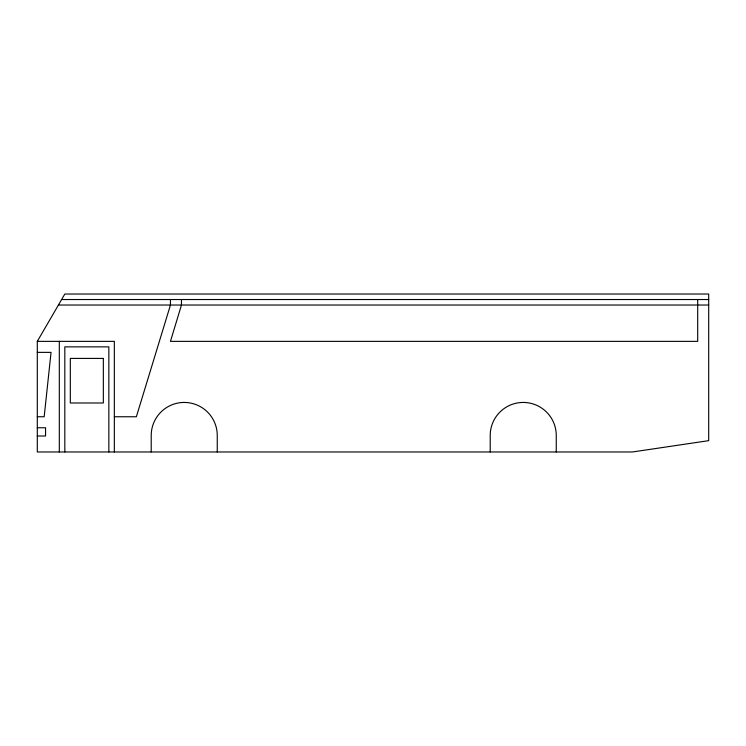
<?xml version="1.0" encoding="UTF-8"?>
<svg xmlns="http://www.w3.org/2000/svg" width="746" height="746" viewBox="0 0 746 746"><rect width="100%" height="100%" fill="white"/><g stroke="black" fill="none" stroke-linecap="round" stroke-linejoin="round"><path stroke-width="1.12" d="M37.3 341.36L64.818 294.027L708.7 294.027L708.7 440.653L632.477 451.973L37.3 451.973L37.3 341.36L114.343 341.36L114.343 451.973M61.62 299.528L708.7 299.528M58.421 305.03L708.7 305.03M37.3 352.364L51.054 352.364L44.182 416.753L37.3 416.753M114.343 416.753L136.359 416.753L170.452 305.03L170.452 299.528M37.3 427.756L45.553 427.756L45.553 436.009L37.3 436.009M697.697 299.528L697.697 341.36L170.452 341.36L181.464 305.03L181.464 299.528M556.255 451.973L556.255 435.459A33.02 33.02 0 0 0 523.235 402.439A33.02 33.02 0 0 0 490.215 435.459L490.215 451.973M217.254 451.973L217.254 435.459A33.02 33.02 0 0 0 184.234 402.439A33.02 33.02 0 0 0 151.214 435.459L151.214 451.973M108.841 451.973L108.841 346.862L64.818 346.862L64.818 451.973M59.316 341.36L59.316 451.973M103.34 358.416L70.32 358.416L70.32 402.989L103.34 402.989L103.34 358.416"/></g></svg>
